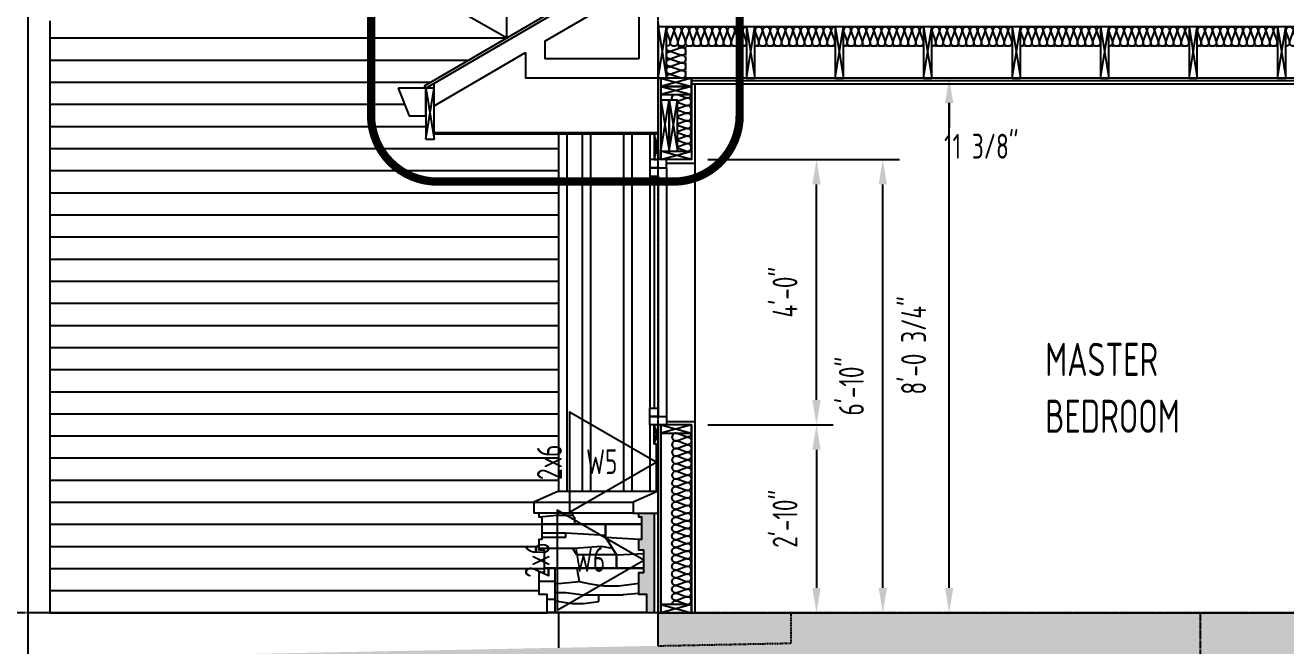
# Model space of a CAD drawing. Extents: x -2060 to 2145, y -590 to 992.
# Drawn here: x 1007.6 to 1235.5, y -93.8 to 18.5 of the extents above; entities that cross this region are included whole.
import ezdxf
from ezdxf.enums import TextEntityAlignment as Align

# ---------------------------------------------------------------- set-up
doc = ezdxf.new("R2010")
doc.units = 0
doc.header["$MEASUREMENT"] = 0
doc.linetypes.add('GRIDLINE', pattern=[1.53125, 1.375, -0.0625, 0.03125, -0.0625])
doc.linetypes.add('HIDDEN2', pattern=[0.1875, 0.125, -0.0625])
doc.layers.get('0').update_dxf_attribs({"linetype": 'CONTINUOUS'})
doc.layers.get('DEFPOINTS').update_dxf_attribs({"linetype": 'CONTINUOUS'})
for name, color, linetype in [('3', 85, 'CONTINUOUS'), ('DETAIL', 171, 'CONTINUOUS'), ('DIMENSIONS', 20, 'CONTINUOUS'), ('FURNITURE', 51, 'CONTINUOUS'), ('GRIDLINES', 65, 'GRIDLINE'), ('HATCH', 92, 'CONTINUOUS'), ('HIDDEN', 64, 'HIDDEN2'), ('STAIRS', 101, 'CONTINUOUS'), ('TEXT', 82, 'CONTINUOUS'), ('WALL', 215, 'CONTINUOUS')]:
    doc.layers.add(name, color=color, linetype=linetype)
doc.styles.add('48-AT', font='architxt.shx', dxfattribs={"width": 0.8, "height": 4.5})
doc.styles.add('AT', font='architxt.shx', dxfattribs={"width": 0.8})
doc.dimstyles.new('DIM48', dxfattribs={"dimscale": 48, "dimtxt": 0.09375, "dimasz": 0.09375, "dimexe": 0.0625, "dimexo": 0.0625, "dimgap": 0.0625, "dimtad": 1, "dimtoh": 1, "dimdec": 3, "dimzin": 3, "dimdsep": 46, "dimlunit": 4, "dimtxsty": 'AT', "dimcen": 0.09375, "dimdle": 0.0625, "dimclrd": 256, "dimclre": 256, "dimclrt": 82, "dimadec": 0, "dimazin": 0, "dimtfac": 1, "dimtdec": 3, "dimtofl": 0, "dimtmove": 2, "dimatfit": 3, "dimfxl": 1, "dimfrac": 2, "dimtolj": 1, "dimtzin": 0, "dimlwd": -1, "dimlwe": -1, "dimarcsym": 0})

# ---------------------------------------------------------------- blocks, each defined once
blk = doc.blocks.new('BATT')
blk.add_lwpolyline([(1, 0, 0.492581), (0.753, 0.19), (0.247, 0.007, -0.492581), (0, 0.197, -0.492581), (0.247, 0.387), (0.753, 0.203, 0.492581), (1, 0.394, 0.492581), (0.753, 0.584), (0.247, 0.4, -0.492581), (0, 0.59, -0.492581), (0.247, 0.781), (0.753, 0.597, 0.492581), (1, 0.787, 0.492581), (0.753, 0.978), (0.247, 0.794, -0.492581), (0, 0.984, -0.492581), (0.247, 1.174), (0.753, 0.991, 0.492581), (1, 1.181, 0.492581), (0.753, 1.371), (0.247, 1.188, -0.492581), (0, 1.378, -0.492581), (0.247, 1.568), (0.753, 1.384, 0.492581), (1, 1.575, 0.492581), (0.753, 1.765), (0.247, 1.581, -0.492581), (0, 1.771, -0.492581), (0.247, 1.962), (0.753, 1.778, 0.492581), (1, 1.968, 0.492581), (0.753, 2.158), (0.247, 1.975, -0.492581), (0, 2.165, -0.492581), (0.247, 2.355), (0.753, 2.172, 0.492581), (1, 2.362, 0.492581), (0.753, 2.552), (0.247, 2.369, -0.492581), (0, 2.559, -0.492581), (0.247, 2.749), (0.753, 2.565, 0.492581), (1, 2.756, 0.492581), (0.753, 2.946), (0.247, 2.762, -0.492581), (0, 2.952, -0.492581), (0.247, 3.143), (0.753, 2.959, 0.492581), (1, 3.149)], format="xyb")
blk = doc.blocks.new('*D110')
at = {"layer": 'DEFPOINTS', "color": 0, "transparency": 16777216}
for p in [(1128.01, -53.84), (1150.64, -87.84), (1150.64, -87.84)]:
    blk.add_point(p, dxfattribs=at)
at = {"layer": 'DIMENSIONS', "transparency": 16777216}
for p, q in [((1131.01, -53.84), (1153.64, -53.84)), ((1150.64, -58.34), (1150.64, -83.34))]:
    blk.add_line(p, q, dxfattribs=at)
for points in [[(1149.89, -58.34), (1151.39, -58.34), (1150.64, -53.84)], [(1149.89, -83.34), (1151.39, -83.34), (1150.64, -87.84)]]:
    blk.add_solid(points, dxfattribs=at)
at = {"layer": 'DIMENSIONS', "color": 82, "transparency": 16777216, "insert": (1144.96, -70.84), "char_height": 4.5, "attachment_point": 5, "rotation": 90, "style": 'AT'}
blk.add_mtext('\\A1;2\'-10"', dxfattribs=at)
blk = doc.blocks.new('*D111')
at = {"layer": 'DEFPOINTS', "color": 0, "transparency": 16777216}
for p in [(1128.01, -5.84), (1150.64, -5.84), (1128.01, -53.84)]:
    blk.add_point(p, dxfattribs=at)
at = {"layer": 'DIMENSIONS', "transparency": 16777216}
for p, q in [((1131.01, -5.84), (1153.64, -5.84)), ((1150.64, -49.34), (1150.64, -10.34)), ((1131.01, -53.84), (1153.64, -53.84))]:
    blk.add_line(p, q, dxfattribs=at)
for points in [[(1149.89, -10.34), (1151.39, -10.34), (1150.64, -5.84)], [(1149.89, -49.34), (1151.39, -49.34), (1150.64, -53.84)]]:
    blk.add_solid(points, dxfattribs=at)
at = {"layer": 'DIMENSIONS', "color": 82, "transparency": 16777216, "insert": (1144.96, -29.84), "char_height": 4.5, "attachment_point": 5, "rotation": 90, "style": 'AT'}
blk.add_mtext('\\A1;4\'-0"', dxfattribs=at)
blk = doc.blocks.new('*D77')
at = {"layer": 'DEFPOINTS', "color": 0, "transparency": 16777216}
for p in [(1128.01, -5.84), (1162.64, -5.84), (1162.64, -87.84)]:
    blk.add_point(p, dxfattribs=at)
at = {"layer": 'DIMENSIONS', "transparency": 16777216}
for p, q in [((1131.01, -5.84), (1165.64, -5.84)), ((1162.64, -83.34), (1162.64, -10.34))]:
    blk.add_line(p, q, dxfattribs=at)
for points in [[(1161.89, -10.34), (1163.39, -10.34), (1162.64, -5.84)], [(1161.89, -83.34), (1163.39, -83.34), (1162.64, -87.84)]]:
    blk.add_solid(points, dxfattribs=at)
at = {"layer": 'DIMENSIONS', "color": 82, "transparency": 16777216, "insert": (1156.96, -46.84), "char_height": 4.5, "attachment_point": 5, "rotation": 90, "style": 'AT'}
blk.add_mtext('\\A1;6\'-10"', dxfattribs=at)
blk = doc.blocks.new('*D78')
at = {"layer": 'DEFPOINTS', "color": 0, "transparency": 16777216}
for p in [(1174.64, 8.91), (1174.64, 8.91), (1174.64, -87.84)]:
    blk.add_point(p, dxfattribs=at)
at = {"layer": 'DIMENSIONS', "transparency": 16777216}
blk.add_line((1174.64, -83.34), (1174.64, 4.41), dxfattribs=at)
for points in [[(1173.89, 4.41), (1175.39, 4.41), (1174.64, 8.91)], [(1173.89, -83.34), (1175.39, -83.34), (1174.64, -87.84)]]:
    blk.add_solid(points, dxfattribs=at)
at = {"layer": 'DIMENSIONS', "color": 82, "transparency": 16777216, "insert": (1168.21, -39.47), "char_height": 4.5, "attachment_point": 5, "rotation": 90, "style": 'AT'}
blk.add_mtext('\\A1;8\'-0 3/4"', dxfattribs=at)
blk = doc.blocks.new('*D79')
at = {"layer": 'DEFPOINTS', "color": 0, "transparency": 16777216}
for p in [(1174.64, 20.28), (1174.64, 20.28), (1174.64, 8.91)]:
    blk.add_point(p, dxfattribs=at)
at = {"layer": 'DIMENSIONS', "transparency": 16777216}
for p, q in [((1174.64, 24.78), (1174.64, 29.28)), ((1174.64, 4.41), (1174.64, -0.09))]:
    blk.add_line(p, q, dxfattribs=at)
for points in [[(1173.89, 24.78), (1175.39, 24.78), (1174.64, 20.28)], [(1173.89, 4.41), (1175.39, 4.41), (1174.64, 8.91)]]:
    blk.add_solid(points, dxfattribs=at)
at = {"layer": 'DIMENSIONS', "color": 82, "transparency": 16777216, "insert": (1180.45, -3.43), "char_height": 4.5, "attachment_point": 5, "style": 'AT'}
blk.add_mtext('\\A1;11 3/8"', dxfattribs=at)
blk = doc.blocks.new('W2')
blk.add_lwpolyline([(0, 0), (0.3267, 0.1886), (0.3267, -0.1886)], close=True)
at = {"style": 'AT', "width": 0.8}
blk.add_attdef('XX', text='', height=0.0938, dxfattribs=at).set_placement((0.2046, -0.0447), align=Align.CENTER)
blk = doc.blocks.new('W1')
blk.add_lwpolyline([(0, 0), (0.1886, 0.3267), (-0.1886, 0.3267)], close=True)
at = {"style": 'AT', "width": 0.8}
blk.add_attdef('XX', text='', height=0.0938, dxfattribs=at).set_placement((0.0003, 0.2088), align=Align.CENTER)

msp = doc.modelspace()

# ---------------------------------------------------------------- hatches: boundary and pattern name
at = {"layer": 'HATCH'}
h = msp.add_hatch(dxfattribs=at)
h.set_pattern_fill('4"-VINYL', color=11, style=0)
h.set_pattern_definition([(0, (2086.0216, -87.8426), (0, 4), [])])
h.paths.add_polyline_path([(1012.0134, 19.2824), (1099.9419, 19.2824), (1079.7614, 7.5105), (1080.0134, 7.0786), (1075.0134, 7.0786), (1077.0134, 2.0786), (1080.0134, 2.0786), (1080.0134, -2.1714), (1081.5134, -2.1714), (1081.5134, -1.1714), (1104.0134, -1.1714), (1104.0134, -65.8426), (1099.5134, -67.8426), (1099.5134, -69.8354), (1100.5134, -69.8358), (1100.5134, -70.5241), (1101.0517, -70.5241), (1101.0517, -74.5241), (1100.5134, -74.5241), (1100.5134, -76.5241), (1101.4304, -76.5241), (1101.4304, -80.5241), (1100.5134, -80.5241), (1100.5134, -84.5241), (1101.9353, -84.5241), (1101.9353, -87.8426), (1012.0134, -87.8426)])
h = msp.add_hatch(dxfattribs=at)
h.set_pattern_fill('CAROLINA-LEDGESTONE', color=11, scale=24, style=0)
h.set_pattern_definition([(270, (1284.775, -55.855), (39.984, -7e-15), [7.997, -31.987]), (270, (1324.76, -55.855), (39.984, -7e-15), [7.997, -31.987]), (180, (1303.967, -85.843), (-5e-15, -39.984), [0.8, -39.184]), (270, (1303.167, -79.846), (39.984, -7e-15), [7.997, -31.987]), (296.565, (1322.76, -73.848), (39.984, -39.984), [0.894, -88.513]), (270, (1322.76, -73.05), (39.984, -7e-15), [0.7997, -39.1843]), (288.435, (1322.36, -71.849), (39.984, -79.968), [1.2644, -125.176]), (315, (1306.366, -70.25), (39.984, -1e-14), [0.5655, -55.9805]), (63.435, (1306.366, -70.25), (-3e-07, 39.984), [1.788, -87.619]), (270, (1306.766, -70.65), (39.984, -7e-15), [1.1995, -38.7845]), (270, (1307.166, -67.45), (39.984, -7e-15), [1.1995, -38.7845]), (270, (1308.365, -63.852), (39.984, -7e-15), [1.999, -37.985]), (296.565, (1305.966, -65.052), (39.984, -39.984), [0.894, -88.513]), (270, (1306.366, -65.85), (39.984, -7e-15), [1.5994, -38.3846]), (225, (1305.566, -53.856), (-5e-15, -39.984), [2.827, -53.7186]), (0, (1306.766, -53.856), (0, 39.984), [5.198, -34.786]), (0, (1301.57, -53.856), (0, 39.984), [5.198, -34.786]), (355.9144, (1295.9702, -53.4563), (39.984, -2e-06), [5.612, -555.5902]), (0, (1298.77, -61.453), (0, 39.984), [2.799, -37.185]), (5.1944, (1294.371, -61.853), (399.83999, 39.984), [4.4164, -437.2213]), (0, (1291.97, -61.853), (0, 39.984), [2.399, -37.585]), (281.31, (1291.972, -61.853), (39.984, -159.936), [2.0388, -201.8404]), (0, (1288.373, -61.853), (0, 39.984), [3.5986, -36.3854]), (353.6598, (1284.7747, -61.453), (39.984, 1e-06), [3.6207, -358.4498]), (14.036, (1298.769, -59.854), (119.952, 39.984), [1.6486, -163.2097]), (0, (1295.17, -59.854), (0, 39.984), [3.5986, -36.3854]), (0, (1291.172, -59.854), (0, 39.984), [3.9984, -35.9856]), (0, (1287.174, -59.854), (0, 39.984), [3.9984, -35.9856]), (350.5377, (1284.775, -59.454), (39.984, 2e-06), [2.432, -240.781]), (180, (1287.973, -58.254), (-5e-15, -39.984), [3.199, -36.785]), (180, (1289.573, -58.254), (-5e-15, -39.984), [1.5994, -38.3846]), (186.3402, (1293.1714, -57.8546), (-319.87199, -39.98399), [3.6207, -358.4498]), (185.7106, (1297.1698, -57.4547), (-359.85601, -39.98398), [4.0183, -397.816]), (180, (1299.57, -57.455), (-5e-15, -39.984), [2.399, -37.585]), (351.87, (1307.166, -49.058), (39.984, 2e-06), [2.8273, -279.9023]), (0, (1300.37, -49.06), (0, 39.984), [6.797, -33.187]), (36.87, (1300.3685, -49.058), (39.984, 39.984), [1.9992, -197.9208]), (0, (1297.97, -49.06), (0, 39.984), [2.399, -37.585]), (0, (1293.97, -49.06), (0, 39.984), [3.9984, -35.9856]), (180, (1297.17, -51.457), (-5e-15, -39.984), [2.399, -37.585]), (180, (1298.37, -51.457), (-5e-15, -39.984), [1.1995, -38.7845]), (177.1376, (1306.366, -51.857), (-39.984, 3e-06), [8.0068, -792.6722]), (180, (1307.965, -51.857), (-5e-15, -39.984), [1.5994, -38.3846]), (188.13, (1310.7643, -51.457), (-239.904, -39.98399), [2.8273, -279.9023]), (18.435, (1332.756, -50.657), (79.968, 39.984), [1.2644, -125.176]), (0, (1326.758, -50.657), (0, 39.984), [5.9976, -33.9864]), (0, (1323.96, -50.657), (0, 39.984), [2.799, -37.185]), (6.3402, (1320.3605, -51.0573), (319.87199, 39.984), [3.6207, -358.4498]), (0, (1316.76, -51.057), (0, 39.984), [3.5986, -36.3854]), (354.8056, (1312.3637, -50.6575), (39.984, -6e-07), [4.4164, -437.2213]), (350.5377, (1309.9646, -50.2576), (39.984, 2e-06), [2.432, -240.781]), (182.8624, (1319.9606, -53.0565), (-759.696006, -39.984064), [8.0068, -792.6722]), (176.6335, (1326.758, -53.4563), (-39.984, -4e-07), [6.809, -674.094]), (180, (1335.954, -53.456), (-5e-15, -39.984), [9.1963, -30.7877]), (0, (1331.956, -54.656), (0, 39.984), [3.9984, -35.9856]), (0, (1327.158, -54.656), (0, 39.984), [4.798, -35.186]), (6.3402, (1323.559, -55.0557), (319.87199, 39.984), [3.6207, -358.4498]), (0, (1319.16, -55.056), (0, 39.984), [4.398, -35.586]), (315, (1319.16, -55.056), (39.984, -1e-14), [1.131, -55.415]), (0, (1311.964, -55.056), (0, 39.984), [7.197, -32.787]), (172.875, (1302.7675, -58.6543), (-39.984, 3e-06), [3.2236, -319.1377]), (186.3402, (1306.366, -58.2544), (-319.87199, -39.98399), [3.6207, -358.4498]), (180, (1310.764, -58.254), (-5e-15, -39.984), [4.398, -35.586]), (173.6598, (1314.363, -58.6543), (-39.984, -1e-06), [3.6207, -358.4498]), (180, (1319.56, -58.654), (-5e-15, -39.984), [5.198, -34.786]), (184.3987, (1324.7587, -58.2544), (-479.808005, -39.98404), [5.2133, -516.1143]), (183.3665, (1308.3653, -61.0533), (-639.74401, -39.983993), [6.809, -674.094]), (186.3402, (1311.964, -60.6535), (-319.87199, -39.98399), [3.6207, -358.4498]), (180, (1318.36, -60.653), (-5e-15, -39.984), [6.3974, -33.5866]), (236.31, (1318.361, -60.653), (-39.984, -79.968), [1.4416, -142.7227]), (188.13, (1321.16, -60.2536), (-239.904, -39.98399), [2.8273, -279.9023]), (180, (1324.76, -60.254), (-5e-15, -39.984), [3.5986, -36.3854]), (0, (1315.163, -61.853), (0, 39.984), [9.596, -30.388]), (5.7106, (1311.164, -62.253), (359.856004, 39.984), [4.0183, -397.816]), (0, (1301.57, -62.253), (0, 39.984), [9.596, -30.388]), (0, (1326.758, -69.45), (0, 39.984), [6.3974, -33.5866]), (353.6598, (1323.1594, -69.05), (39.984, 1e-06), [3.6207, -358.4498]), (355.2364, (1318.3613, -68.6503), (39.984, 1e-06), [4.8147, -476.6564]), (0, (1313.563, -68.65), (0, 39.984), [4.798, -35.186]), (36.87, (1313.563, -68.65), (39.984, 39.984), [1.9992, -197.9208]), (0, (1307.166, -68.65), (0, 39.984), [6.3974, -33.5866]), (180, (1315.163, -67.45), (-5e-15, -39.984), [8.7965, -31.1875]), (174.8056, (1319.5608, -67.8506), (-39.984, 6e-07), [4.4164, -437.2213]), (180, (1323.96, -67.85), (-5e-15, -39.984), [4.398, -35.586]), (90, (1323.96, -67.85), (-39.984, 2e-15), [1.5994, -38.3846]), (175.2364, (1328.757, -68.2504), (-39.984, -1e-06), [4.8147, -476.6564]), (180, (1332.356, -68.25), (-5e-15, -39.984), [3.5986, -36.3854]), (0, (1323.56, -66.25), (0, 39.984), [7.597, -32.387]), (355.9144, (1317.9614, -65.8514), (39.984, -2e-06), [5.612, -555.5902]), (0, (1306.366, -65.85), (0, 39.984), [11.5954, -28.3886]), (180, (1327.957, -87.843), (-5e-15, -39.984), [23.9904, -15.9936]), (270, (1327.957, -85.444), (39.984, -7e-15), [2.399, -37.585]), (302.0054, (1325.9582, -82.245), (79.96799, -119.952005), [3.772, -373.4362]), (270, (1325.96, -79.846), (39.984, -7e-15), [2.399, -37.585]), (0, (1301.968, -79.846), (0, 39.984), [23.9904, -15.9936]), (0, (1285.974, -79.846), (0, 39.984), [15.9936, -23.9904]), (90, (1285.974, -82.245), (-39.984, 2e-15), [2.399, -37.585]), (122.0054, (1287.9734, -85.4435), (-79.96799, 119.952), [3.772, -373.4362]), (90, (1287.973, -87.843), (-39.984, 2e-15), [2.399, -37.585]), (180, (1303.967, -87.843), (-5e-15, -39.984), [15.9936, -23.9904]), (302.0054, (1312.3637, -74.248), (79.96799, -119.952005), [3.772, -373.4362]), (270, (1312.364, -71.85), (39.984, -7e-15), [2.399, -37.585]), (0, (1296.37, -71.85), (0, 39.984), [15.9936, -23.9904]), (90, (1296.37, -74.25), (-39.984, 2e-15), [2.399, -37.585]), (122.0054, (1298.3693, -77.4467), (-79.96799, 119.952005), [3.772, -373.4362]), (90, (1298.37, -79.846), (-39.984, 2e-15), [2.399, -37.585]), (180, (1314.363, -79.846), (-5e-15, -39.984), [15.9936, -23.9904]), (270, (1314.363, -77.447), (39.984, -7e-15), [2.399, -37.585]), (90, (1314.363, -79.846), (-39.984, 2e-15), [2.399, -37.585]), (180, (1338.353, -79.846), (-5e-15, -39.984), [23.9904, -15.9936]), (270, (1338.353, -77.447), (39.984, -7e-15), [2.399, -37.585]), (302.0054, (1336.354, -74.248), (79.96799, -119.952005), [3.772, -373.4362]), (270, (1336.354, -71.85), (39.984, -7e-15), [2.399, -37.585]), (0, (1312.364, -71.85), (0, 39.984), [23.9904, -15.9936]), (90, (1312.364, -74.25), (-39.984, 2e-15), [2.399, -37.585]), (122.0054, (1314.363, -77.4467), (-79.96799, 119.952005), [3.772, -373.4362]), (302.0054, (1299.569, -58.2544), (79.96799, -119.952005), [3.772, -373.4362]), (270, (1299.57, -55.855), (39.984, -7e-15), [2.399, -37.585]), (0, (1284.775, -55.855), (0, 39.984), [14.794, -25.19]), (180, (1301.57, -63.852), (-5e-15, -39.984), [16.793, -23.191]), (270, (1301.57, -61.453), (39.984, -7e-15), [2.399, -37.585]), (90, (1301.57, -63.852), (-39.984, 2e-15), [2.399, -37.585]), (180, (1325.56, -63.852), (-5e-15, -39.984), [23.9904, -15.9936]), (0, (1299.57, -55.855), (0, 39.984), [23.9904, -15.9936]), (90, (1299.57, -58.254), (-39.984, 2e-15), [2.399, -37.585]), (122.0054, (1301.568, -61.453), (-79.96799, 119.952005), [3.772, -373.4362]), (90, (1311.964, -55.855), (-39.984, 2e-15), [2.399, -37.585]), (180, (1335.954, -55.855), (-5e-15, -39.984), [23.9904, -15.9936]), (270, (1335.954, -53.456), (39.984, -7e-15), [2.399, -37.585]), (302.0054, (1333.955, -50.2576), (79.96799, -119.952005), [3.772, -373.4362]), (270, (1333.955, -47.86), (39.984, -7e-15), [2.399, -37.585]), (0, (1309.965, -47.86), (0, 39.984), [23.9904, -15.9936]), (90, (1309.965, -50.258), (-39.984, 2e-15), [2.399, -37.585]), (122.0054, (1311.964, -53.4563), (-79.96799, 119.952005), [3.772, -373.4362]), (302.0054, (1309.9646, -50.2576), (79.96799, -119.952005), [3.772, -373.4362]), (270, (1309.965, -47.86), (39.984, -7e-15), [2.399, -37.585]), (0, (1293.97, -47.86), (0, 39.984), [15.9936, -23.9904]), (90, (1293.97, -50.258), (-39.984, 2e-15), [2.399, -37.585]), (122.0054, (1295.9702, -53.4563), (-79.96799, 119.952005), [3.772, -373.4362]), (90, (1295.97, -55.855), (-39.984, 2e-15), [2.399, -37.585]), (180, (1311.964, -55.855), (-5e-15, -39.984), [15.9936, -23.9904]), (270, (1311.964, -53.456), (39.984, -7e-15), [2.399, -37.585]), (0, (1291.172, -63.852), (0, 39.984), [15.9936, -23.9904]), (90, (1291.172, -66.25), (-39.984, 2e-15), [2.399, -37.585]), (122.0054, (1293.1714, -69.45), (-79.96799, 119.952), [3.772, -373.4362]), (90, (1293.17, -71.85), (-39.984, 2e-15), [2.399, -37.585]), (180, (1307.166, -71.85), (-5e-15, -39.984), [13.9944, -25.9896]), (180, (1309.165, -71.85), (-5e-15, -39.984), [1.999, -37.985]), (180, (1333.155, -71.85), (-5e-15, -39.984), [23.9904, -15.9936]), (270, (1333.155, -69.45), (39.984, -7e-15), [2.399, -37.585]), (302.0054, (1331.156, -66.2512), (79.96799, -119.952005), [3.772, -373.4362]), (270, (1331.156, -63.852), (39.984, -7e-15), [2.399, -37.585]), (0, (1307.166, -63.852), (0, 39.984), [23.9904, -15.9936]), (0, (1303.567, -70.25), (0, 39.984), [2.799, -37.185]), (5.7106, (1299.5688, -70.6495), (359.856004, 39.984), [4.0183, -397.816]), (0, (1293.17, -70.65), (0, 39.984), [6.3974, -33.5866]), (0, (1302.368, -67.05), (0, 39.984), [3.9984, -35.9856]), (78.69, (1302.368, -67.051), (-6e-07, 39.984), [2.0388, -201.8404]), (0, (1299.97, -67.05), (0, 39.984), [2.399, -37.585]), (4.0856, (1294.371, -67.4507), (519.791997, 39.984), [5.612, -555.5902]), (0, (1291.97, -67.45), (0, 39.984), [2.399, -37.585]), (198.435, (1293.571, -65.452), (-79.968, -39.984), [2.529, -123.9117]), (185.7106, (1297.5696, -65.0517), (-359.85601, -39.98398), [4.0183, -397.816]), (180, (1299.57, -65.05), (-5e-15, -39.984), [1.999, -37.985]), (108.435, (1299.569, -65.052), (-39.984, 79.968), [1.2644, -125.176]), (180, (1305.966, -65.05), (-5e-15, -39.984), [6.3974, -33.5866]), (0, (1333.155, -77.447), (0, 39.984), [5.198, -34.786]), (0, (1327.957, -77.447), (0, 39.984), [5.198, -34.786]), (355.9144, (1322.3597, -77.047), (39.984, -2e-06), [5.612, -555.5902]), (2.8624, (1314.3629, -77.4467), (759.69601, 39.984), [8.0068, -792.6722]), (0, (1328.757, -74.25), (0, 39.984), [7.597, -32.387]), (4.7636, (1323.959, -74.648), (439.82399, 39.984), [4.8147, -476.6564]), (0, (1319.16, -74.648), (0, 39.984), [4.798, -35.186]), (356.6335, (1312.3637, -74.248), (39.984, 4e-07), [6.809, -674.094]), (123.69, (1307.166, -77.447), (-39.984, 39.984), [1.4416, -142.7227]), (180, (1314.363, -77.447), (-5e-15, -39.984), [7.197, -32.787]), (348.69, (1311.564, -75.847), (39.984, 2e-06), [2.0388, -201.8404]), (4.7636, (1306.766, -76.2472), (439.82399, 39.984), [4.8147, -476.6564]), (0, (1297.57, -76.247), (0, 39.984), [9.196, -30.788]), (90, (1305.167, -74.25), (-39.984, 2e-15), [0.8, -39.184]), (0, (1296.37, -74.25), (0, 39.984), [8.7965, -31.1875]), (356.8202, (1305.1666, -73.4483), (39.984, 2e-07), [7.2082, -713.6136]), (0, (1296.37, -73.45), (0, 39.984), [8.7965, -31.1875]), (0, (1298.77, -85.444), (0, 39.984), [4.398, -35.586]), (0, (1293.97, -85.444), (0, 39.984), [4.798, -35.186]), (3.814, (1287.9734, -85.8434), (559.776007, 39.984), [6.011, -595.0804]), (180, (1303.167, -82.245), (-5e-15, -39.984), [17.193, -22.791]), (184.0856, (1321.1602, -84.244), (-519.791995, -39.98403), [5.612, -555.5902]), (180, (1321.56, -84.244), (-5e-15, -39.984), [0.4, -39.584]), (174.8056, (1325.9582, -84.644), (-39.984, 6e-07), [4.4164, -437.2213]), (198.435, (1327.158, -84.244), (-79.968, -39.984), [1.2644, -125.176]), (90, (1311.164, -85.843), (-39.984, 2e-15), [1.1995, -38.7845]), (8.13, (1308.365, -86.243), (239.904, 39.984), [2.8273, -279.9023]), (0, (1306.366, -86.243), (0, 39.984), [1.999, -37.985]), (350.5377, (1303.967, -85.8434), (39.984, 2e-06), [2.432, -240.781]), (279.4623, (1321.16, -79.846), (39.984, -199.92), [2.432, -240.781]), (279.4623, (1307.166, -79.846), (39.984, -199.92), [2.432, -240.781]), (0, (1311.564, -84.644), (0, 39.984), [3.9984, -35.9856]), (0, (1308.365, -84.644), (0, 39.984), [3.199, -36.785]), (352.875, (1305.1666, -84.244), (39.984, -3e-06), [3.2236, -319.1377]), (0, (1303.167, -84.244), (0, 39.984), [1.999, -37.985]), (0, (1321.56, -82.245), (0, 39.984), [4.398, -35.586]), (5.7106, (1317.5616, -82.6447), (359.856004, 39.984), [4.0183, -397.816]), (8.13, (1314.763, -83.0445), (239.904, 39.984), [2.8273, -279.9023]), (0, (1311.964, -83.045), (0, 39.984), [2.799, -37.185]), (350.5377, (1309.565, -82.6447), (39.984, 2e-06), [2.432, -240.781]), (348.69, (1307.5656, -82.245), (39.984, 2e-06), [2.0388, -201.8404]), (5.1944, (1303.1674, -82.6447), (399.83999, 39.984), [4.4164, -437.2213])])
h.paths.add_polyline_path([(1100.5134, -74.5241), (1101.0517, -74.5241), (1101.0517, -70.5241), (1100.5134, -70.5241), (1100.5134, -69.8358), (1117.5134, -69.8426), (1118.5134, -69.8426), (1118.5134, -70.5313), (1119.0517, -70.5313), (1119.0517, -74.5313), (1118.5134, -74.5313), (1118.5134, -76.5313), (1119.4304, -76.5313), (1119.4304, -80.5313), (1118.5134, -80.5313), (1118.5134, -84.5313), (1119.9353, -84.5313), (1119.9353, -87.8426), (1104.0134, -87.8426), (1101.9353, -87.8426), (1101.9353, -84.5241), (1100.5134, -84.5241), (1100.5134, -80.5241), (1101.4304, -80.5241), (1101.4304, -76.5241), (1100.5134, -76.5241)])
msp.add_hatch(color=11, dxfattribs=at).paths.add_polyline_path([(1121.2634, -69.8426), (1118.5134, -69.8426), (1118.5134, -70.5313), (1119.0517, -70.5313), (1119.0517, -74.5313), (1118.5134, -74.5313), (1118.5134, -76.5313), (1119.4304, -76.5313), (1119.4304, -80.5313), (1118.5134, -80.5313), (1118.5134, -84.5313), (1119.9353, -84.5313), (1119.9353, -87.8426), (1121.2634, -87.8426)])
h = msp.add_hatch(dxfattribs=at)
h.set_pattern_fill('AR-CONC', color=256, scale=2, style=0)
h.set_pattern_definition([(51.1935, (-1201.539, 1962.286), (14.368233, -0.955977), [1.5, -16.5]), (356.1935, (-1201.539, 1962.286), (-3.08777, 14.98278), [1.2, -13.2]), (101.6449, (-1200.342, 1962.206), (11.280473, 14.026793), [1.274804, -14.02284]), (47.3777, (-1201.622, 1966.285), (21.40914, -2.865075), [2.25, -24.75]), (97.8291, (-1199.838, 1966.046), (18.2834, 19.86749), [1.9122, -21.03426]), (352.3777, (-1201.622, 1966.285), (18.28339, 19.8675), [1.8, -19.8]), (22.1935, (-1199.602, 1965.327), (12.103273, -7.801974), [1.5, -16.5]), (327.1935, (-1199.602, 1965.327), (4.56317, 14.601214), [1.2, -13.2]), (72.6449, (-1198.593, 1964.677), (16.66645, 6.799227), [1.274804, -14.02284]), (38.69349, (-1201.539, 1962.2857), (0.104469, 6.661498), [0, -13.04, 0, -13.4, 0, -13.25]), (8.6935, (-1201.539, 1962.286), (5.095947, 7.996111), [0, -7.64, 0, -12.74, 0, -5.05]), (328.69349, (-1205.998, 1962.193), (10.683528, -0.228622), [0, -5, 0, -15.6, 0, -20.7]), (318.6935, (-1207.9975, 1962.151), (11.619492, 2.244607), [0, -6.5, 0, -10.36, 0, -14.7])])
h.paths.add_polyline_path([(1492.0133, -95.8426), (1268.0134, -95.8426), (1268.0134, -105.8426), (1172.0134, -105.8426), (1172.0134, -100.8242), (1008.0134, -104.1042), (1008.0134, -96.1026), (1122.0134, -93.8226), (1122.0134, -87.8426), (1830.0134, -87.8426), (1830.0134, -94.9051), (2021.1988, -98.8881), (2021.1988, -106.8899), (1996.0133, -106.3652), (1996.0133, -116.3673), (1900.0133, -114.3673), (1900.0133, -104.3652), (1792.0133, -102.1152), (1792.0133, -105.8426), (1696.0133, -105.8426), (1696.0133, -95.8426), (1588.0133, -95.8426), (1588.0133, -105.8426), (1492.0133, -105.8426)])

# ---------------------------------------------------------------- linework, layer by layer
at = {"layer": '3'}
for p, q in [((1079.7614, 7.5105), (1122.0134, 32.1574)), ((1122.0134, 18.7824), (1122.0134, -5.8426)), ((1080.0134, 7.0786), (1079.7614, 7.5105)), ((1276.2634, 7.7824), (1128.0134, 7.7824)), ((1128.6384, 7.7824), (1128.6384, -6.4676)), ((1081.5134, -1.1714), (1122.0134, -1.1714)), ((1123.5134, -6.4676), (1128.6384, -6.4676)), ((1122.0134, -53.8426), (1122.0134, -87.8426)), ((1123.5134, -53.2176), (1128.6384, -53.2176)), ((1128.6384, -53.2176), (1128.6384, -87.8426)), ((1122.0134, -65.8426), (1117.5134, -67.8426)), ((1117.5134, -67.8426), (1117.5134, -69.8426)), ((1117.5134, -69.8426), (1122.0134, -69.8426)), ((1121.2634, -69.8426), (1121.2634, -87.8426)), ((1122.0134, -87.8426), (1119.9353, -87.8426))]:
    msp.add_line(p, q, dxfattribs=at)
msp.add_lwpolyline([(1119.9353, -87.8426), (1119.9353, -84.5313), (1118.5134, -84.5313), (1118.5134, -80.5313), (1119.4304, -80.5313), (1119.4304, -76.5313), (1118.5134, -76.5313), (1118.5134, -74.5313), (1119.0517, -74.5313), (1119.0517, -70.5313), (1118.5134, -70.5313), (1118.5134, -69.8426)], dxfattribs=at)
at = {"layer": 'DETAIL'}
for p, q in [((1121.2634, -8.8426), (1121.2634, -50.8426)), ((1121.6384, -57.3426), (1121.6384, -65.8426)), ((1122.0134, -65.8426), (1121.6384, -65.8426))]:
    msp.add_line(p, q, dxfattribs=at)
for points in [[(1122.0134, 18.1574), (1122.0134, 8.9074), (1123.5134, 8.9074), (1123.5134, 18.1574)], [(1138.0134, 18.1574), (1138.0134, 8.9074), (1139.5134, 8.9074), (1139.5134, 18.1574)], [(1154.0134, 18.1574), (1154.0134, 8.9074), (1155.5134, 8.9074), (1155.5134, 18.1574)], [(1170.0134, 18.1574), (1170.0134, 8.9074), (1171.5134, 8.9074), (1171.5134, 18.1574)], [(1186.0134, 18.1574), (1186.0134, 8.9074), (1187.5134, 8.9074), (1187.5134, 18.1574)], [(1202.0134, 18.1574), (1202.0134, 8.9074), (1203.5134, 8.9074), (1203.5134, 18.1574)], [(1218.0134, 18.1574), (1218.0134, 8.9074), (1219.5134, 8.9074), (1219.5134, 18.1574)], [(1234.0134, 18.1574), (1234.0134, 8.9074), (1235.5134, 8.9074), (1235.5134, 18.1574)], [(1080.0134, -2.1714), (1081.5134, -2.1714), (1081.5134, 7.0786), (1080.0134, 7.0786)], [(1122.5134, 7.4074), (1128.0134, 7.4074), (1128.0134, 8.9074), (1122.5134, 8.9074)], [(1122.5134, 5.9074), (1128.0134, 5.9074), (1128.0134, 7.4074), (1122.5134, 7.4074)], [(1122.5134, 4.9074), (1122.5134, -4.3426), (1124.0134, -4.3426), (1124.0134, 4.9074)], [(1124.0134, 4.9074), (1124.0134, -4.3426), (1125.5134, -4.3426), (1125.5134, 4.9074)], [(1121.2634, -1.1714), (1121.2634, -5.8426), (1122.0134, -5.8426), (1122.0134, -1.1714)], [(1122.5134, -4.3426), (1128.0134, -4.3426), (1128.0134, -5.8426), (1122.5134, -5.8426)], [(1120.5134, -7.3426), (1123.5134, -7.3426), (1123.5134, -5.8426), (1120.5134, -5.8426)], [(1120.5134, -8.8426), (1122.0134, -8.8426), (1122.0134, -7.3426), (1120.5134, -7.3426)], [(1120.5134, -50.8426), (1122.0134, -50.8426), (1122.0134, -52.3426), (1120.5134, -52.3426)], [(1120.5134, -52.3426), (1123.5134, -52.3426), (1123.5134, -53.8426), (1120.5134, -53.8426)], [(1121.2634, -57.3426), (1121.2634, -53.8426), (1122.0134, -53.8426), (1122.0134, -57.3426)], [(1122.5134, -55.3426), (1128.0134, -55.3426), (1128.0134, -53.8426), (1122.5134, -53.8426)], [(1122.5134, -87.8426), (1128.0134, -87.8426), (1128.0134, -86.3426), (1122.5134, -86.3426)]]:
    msp.add_lwpolyline(points, close=True, dxfattribs=at)
at = {"layer": 'FURNITURE', "color": 11}
for p, q in [((1008.0134, 328.5324), (1008.0134, -96.1026)), ((1012.0134, 19.2824), (1012.0134, -87.8426)), ((1104.0134, -87.8426), (1008.0134, -87.8426))]:
    msp.add_line(p, q, dxfattribs=at)
at = {"layer": 'FURNITURE'}
for p, q in [((1122.0134, 18.1574), (1123.5134, 8.9074)), ((1122.0134, 8.9074), (1123.5134, 18.1574)), ((1138.0134, 18.1574), (1139.5134, 8.9074)), ((1138.0134, 8.9074), (1139.5134, 18.1574)), ((1154.0134, 8.9074), (1155.5134, 18.1574)), ((1154.0134, 18.1574), (1155.5134, 8.9074)), ((1170.0134, 18.1574), (1171.5134, 8.9074)), ((1170.0134, 8.9074), (1171.5134, 18.1574)), ((1186.0134, 8.9074), (1187.5134, 18.1574)), ((1186.0134, 18.1574), (1187.5134, 8.9074)), ((1202.0134, 8.9074), (1203.5134, 18.1574)), ((1202.0134, 18.1574), (1203.5134, 8.9074)), ((1218.0134, 8.9074), (1219.5134, 18.1574)), ((1218.0134, 18.1574), (1219.5134, 8.9074)), ((1234.0134, 8.9074), (1235.5134, 18.1574)), ((1234.0134, 18.1574), (1235.5134, 8.9074)), ((1080.0134, 7.0786), (1075.0134, 7.0786)), ((1080.0134, -2.1714), (1081.5134, 7.0786)), ((1080.0134, 7.0786), (1081.5134, -2.1714)), ((1122.5134, 8.9074), (1128.0134, 7.4074)), ((1128.0134, 8.9074), (1122.5134, 7.4074)), ((1128.0134, 7.4074), (1122.5134, 5.9074)), ((1122.5134, 7.4074), (1128.0134, 5.9074)), ((1122.5134, -4.3426), (1124.0134, 4.9074)), ((1122.5134, 4.9074), (1124.0134, -4.3426)), ((1124.0134, 4.9074), (1125.5134, -4.3426)), ((1124.0134, -4.3426), (1125.5134, 4.9074)), ((1104.0134, -1.1714), (1104.0134, -65.8426)), ((1122.0134, -1.1714), (1121.2634, -5.8426)), ((1121.2634, -1.1714), (1122.0134, -5.8426)), ((1128.0134, -5.8426), (1122.5134, -4.3426)), ((1122.5134, -5.8426), (1128.0134, -4.3426)), ((1128.6384, -6.4676), (1128.6384, -53.2176)), ((1123.5134, -7.3426), (1123.5134, -52.3426)), ((1122.0134, -53.8426), (1121.2634, -57.3426)), ((1121.2634, -53.8426), (1122.0134, -57.3426)), ((1122.5134, -53.8426), (1128.0134, -55.3426)), ((1128.0134, -53.8426), (1122.5134, -55.3426)), ((1104.0134, -65.8426), (1099.5134, -67.8426)), ((1104.0134, -65.8426), (1121.6384, -65.8426)), ((1099.5134, -67.8426), (1117.5134, -67.8426)), ((1099.5134, -67.8426), (1099.5134, -69.8354)), ((1117.5134, -69.8426), (1099.5134, -69.8354)), ((1128.0134, -86.3426), (1122.5134, -87.8426)), ((1122.5134, -86.3426), (1128.0134, -87.8426)), ((1104.0134, -87.8354), (1104.0134, -94.1826)), ((1122.0134, -87.8426), (1104.0134, -87.8426))]:
    msp.add_line(p, q, dxfattribs=at)
msp.add_lwpolyline([(1101.9353, -87.8354), (1101.9353, -84.5241), (1100.5134, -84.5241), (1100.5134, -80.5241), (1101.4304, -80.5241), (1101.4304, -76.5241), (1100.5134, -76.5241), (1100.5134, -74.5241), (1101.0517, -74.5241), (1101.0517, -70.5241), (1100.5134, -70.5241), (1100.5134, -69.8354)], dxfattribs=at)
at = {"layer": 'GRIDLINES'}
for p, q in [((1122.0134, -87.8426), (1122.0134, 559.0867)), ((2144.8737, -87.8426), (912.0134, -87.8426)), ((1008.0134, -87.8426), (1008.0134, -286.9852)), ((1220.0134, -87.8426), (1220.0134, -286.9852))]:
    msp.add_line(p, q, dxfattribs=at)
at = {"layer": 'HATCH', "color": 11}
for p, q in [((1105.5134, -1.1714), (1105.5134, -65.8426)), ((1108.3259, -65.8426), (1108.3259, -1.1714)), ((1109.8259, -65.8426), (1109.8259, -1.1714)), ((1115.8259, -65.8426), (1115.8259, -1.1714)), ((1117.3259, -65.8426), (1117.3259, -1.1714)), ((1120.5134, -1.1714), (1120.5134, -5.8426)), ((1120.5134, -53.8426), (1120.5134, -65.8426))]:
    msp.add_line(p, q, dxfattribs=at)
at = {"layer": 'HATCH'}
for points in [[(1138.0134, 18.1566, 0.01202375), (1137.9803, 18.1574, 0.4925808), (1137.3145, 17.2914), (1137.9571, 15.5234, -0.4925808), (1137.2914, 14.6574, -0.4925808), (1136.6256, 15.5234), (1137.2682, 17.2914, 0.4925808), (1136.6025, 18.1574, 0.4925808), (1135.9367, 17.2914), (1136.5793, 15.5234, -0.4925808), (1135.9136, 14.6574, -0.4925808), (1135.2478, 15.5234), (1135.8904, 17.2914, 0.4925808), (1135.2247, 18.1574, 0.4925808), (1134.5589, 17.2914), (1135.2015, 15.5234, -0.4925808), (1134.5358, 14.6574)], [(1154.0134, 18.1566, 0.01202375), (1153.9803, 18.1574, 0.4925808), (1153.3145, 17.2914), (1153.9571, 15.5234, -0.4925808), (1153.2914, 14.6574, -0.4925808), (1152.6256, 15.5234), (1153.2682, 17.2914, 0.4925808), (1152.6025, 18.1574, 0.4925808), (1151.9367, 17.2914), (1152.5793, 15.5234, -0.4925808), (1151.9136, 14.6574, -0.4925808), (1151.2478, 15.5234), (1151.8904, 17.2914, 0.4925808), (1151.2247, 18.1574, 0.4925808), (1150.5589, 17.2914), (1151.2015, 15.5234, -0.4925808), (1150.5358, 14.6574)], [(1170.0134, 18.1566, 0.01202375), (1169.9803, 18.1574, 0.4925808), (1169.3145, 17.2914), (1169.9571, 15.5234, -0.4925808), (1169.2914, 14.6574, -0.4925808), (1168.6256, 15.5234), (1169.2682, 17.2914, 0.4925808), (1168.6025, 18.1574, 0.4925808), (1167.9367, 17.2914), (1168.5793, 15.5234, -0.4925808), (1167.9136, 14.6574, -0.4925808), (1167.2478, 15.5234), (1167.8904, 17.2914, 0.4925808), (1167.2247, 18.1574, 0.4925808), (1166.5589, 17.2914), (1167.2015, 15.5234, -0.4925808), (1166.5358, 14.6574)], [(1186.0134, 18.1566, 0.01202375), (1185.9803, 18.1574, 0.4925808), (1185.3145, 17.2914), (1185.9571, 15.5234, -0.4925808), (1185.2914, 14.6574, -0.4925808), (1184.6256, 15.5234), (1185.2682, 17.2914, 0.4925808), (1184.6025, 18.1574, 0.4925808), (1183.9367, 17.2914), (1184.5793, 15.5234, -0.4925808), (1183.9136, 14.6574, -0.4925808), (1183.2478, 15.5234), (1183.8904, 17.2914, 0.4925808), (1183.2247, 18.1574, 0.4925808), (1182.5589, 17.2914), (1183.2015, 15.5234, -0.4925808), (1182.5358, 14.6574)], [(1202.0134, 18.1566, 0.01202375), (1201.9803, 18.1574, 0.4925808), (1201.3145, 17.2914), (1201.9571, 15.5234, -0.4925808), (1201.2914, 14.6574, -0.4925808), (1200.6256, 15.5234), (1201.2682, 17.2914, 0.4925808), (1200.6025, 18.1574, 0.4925808), (1199.9367, 17.2914), (1200.5793, 15.5234, -0.4925808), (1199.9136, 14.6574, -0.4925808), (1199.2478, 15.5234), (1199.8904, 17.2914, 0.4925808), (1199.2247, 18.1574, 0.4925808), (1198.5589, 17.2914), (1199.2015, 15.5234, -0.4925808), (1198.5358, 14.6574)], [(1218.0134, 18.1566, 0.01202375), (1217.9803, 18.1574, 0.4925808), (1217.3145, 17.2914), (1217.9571, 15.5234, -0.4925808), (1217.2914, 14.6574, -0.4925808), (1216.6256, 15.5234), (1217.2682, 17.2914, 0.4925808), (1216.6025, 18.1574, 0.4925808), (1215.9367, 17.2914), (1216.5793, 15.5234, -0.4925808), (1215.9136, 14.6574, -0.4925808), (1215.2478, 15.5234), (1215.8904, 17.2914, 0.4925808), (1215.2247, 18.1574, 0.4925808), (1214.5589, 17.2914), (1215.2015, 15.5234, -0.4925808), (1214.5358, 14.6574)], [(1234.0134, 18.1566, 0.01202375), (1233.9803, 18.1574, 0.4925808), (1233.3145, 17.2914), (1233.9571, 15.5234, -0.4925808), (1233.2914, 14.6574, -0.4925808), (1232.6256, 15.5234), (1233.2682, 17.2914, 0.4925808), (1232.6025, 18.1574, 0.4925808), (1231.9367, 17.2914), (1232.5793, 15.5234, -0.4925808), (1231.9136, 14.6574, -0.4925808), (1231.2478, 15.5234), (1231.8904, 17.2914, 0.4925808), (1231.2247, 18.1574, 0.4925808), (1230.5589, 17.2914), (1231.2015, 15.5234, -0.4925808), (1230.5358, 14.6574)], [(1123.5134, 8.9074, -0.4925808), (1124.3794, 9.5732), (1126.1474, 8.9306, 0.4925808), (1127.0134, 9.5963, 0.4925808), (1126.1474, 10.2621), (1124.3794, 9.6195, -0.4925808), (1123.5134, 10.2852, -0.4925808), (1124.3794, 10.951), (1126.1474, 10.3084, 0.4925808), (1127.0134, 10.9741, 0.4925808), (1126.1474, 11.6399), (1124.3794, 10.9973, -0.4925808), (1123.5134, 11.663, -0.4925808), (1124.3794, 12.3288), (1126.1474, 11.6862, 0.4925808), (1127.0134, 12.3519, 0.4925808), (1126.1474, 13.0177), (1124.3794, 12.3751, -0.4925808), (1123.5134, 13.0408, -0.4925808), (1124.3794, 13.7066), (1126.1474, 13.064, 0.4925808), (1127.0134, 13.7297, 0.4925808), (1126.1474, 14.3955), (1124.3794, 13.7529, -0.4925808), (1123.5134, 14.4186, -0.08873564), (1123.5561, 14.6574, -0.08873564)], [(1125.554, 14.6574), (1126.1474, 14.4418, 0.28722952), (1126.846, 14.6574)], [(1138.0134, 15.1353, -0.14380825), (1138.0034, 15.5234), (1138.0134, 15.5508)], [(1154.0134, 15.1353, -0.14380825), (1154.0034, 15.5234), (1154.0134, 15.5508)], [(1170.0134, 15.1353, -0.14380825), (1170.0034, 15.5234), (1170.0134, 15.5508)], [(1186.0134, 15.1353, -0.14380825), (1186.0034, 15.5234), (1186.0134, 15.5508)], [(1202.0134, 15.1353, -0.14380825), (1202.0034, 15.5234), (1202.0134, 15.5508)], [(1218.0134, 15.1353, -0.14380825), (1218.0034, 15.5234), (1218.0134, 15.5508)], [(1234.0134, 15.1353, -0.14380825), (1234.0034, 15.5234), (1234.0134, 15.5508)], [(1124.6376, 4.9074, -0.15366608), (1124.5134, 5.302, -0.27497309), (1124.8736, 5.9074, -0.27497309)], [(1125.5134, 4.5412), (1127.1474, 3.9474, 0.4925808), (1128.0134, 4.6131, 0.4925808), (1127.1474, 5.2789), (1125.5134, 4.685)], [(1125.5454, 5.9074), (1127.1474, 5.3252, 0.45538464), (1128.0083, 5.9074, 0.45538464)], [(1125.5134, 3.1634), (1127.1474, 2.5696, 0.4925808), (1128.0134, 3.2353, 0.4925808), (1127.1474, 3.9011), (1125.5134, 3.3072)], [(1125.5134, 1.7856), (1127.1474, 1.1918, 0.4925808), (1128.0134, 1.8575, 0.4925808), (1127.1474, 2.5233), (1125.5134, 1.9294)], [(1125.5134, 0.4079), (1127.1474, -0.186, 0.4925808), (1128.0134, 0.4797, 0.4925808), (1127.1474, 1.1455), (1125.5134, 0.5516)], [(1125.5134, -0.9699), (1127.1474, -1.5638, 0.4925808), (1128.0134, -0.8981, 0.4925808), (1127.1474, -0.2323), (1125.5134, -0.8262)], [(1125.5134, -2.3477), (1127.1474, -2.9416, 0.4925808), (1128.0134, -2.2759, 0.4925808), (1127.1474, -1.6101), (1125.5134, -2.204)], [(1125.5134, -3.7255), (1127.1474, -4.3194, 0.4925808), (1128.0134, -3.6537, 0.4925808), (1127.1474, -2.9879), (1125.5134, -3.5818)], [(1128.013, -55.3426, -0.00795812), (1128.0134, -55.3645, -0.4925808), (1127.1474, -56.0303), (1125.3794, -55.3877, 0.4925808), (1124.5134, -56.0534, 0.4925808), (1125.3794, -56.7192), (1127.1474, -56.0766, -0.4925808), (1128.0134, -56.7423, -0.4925808), (1127.1474, -57.4081), (1125.3794, -56.7655, 0.4925808), (1124.5134, -57.4312, 0.4925808), (1125.3794, -58.097), (1127.1474, -57.4544, -0.4925808), (1128.0134, -58.1201, -0.4925808), (1127.1474, -58.7859), (1125.3794, -58.1433, 0.4925808), (1124.5134, -58.809, 0.4925808), (1125.3794, -59.4748), (1127.1474, -58.8322, -0.4925808), (1128.0134, -59.4979, -0.4925808), (1127.1474, -60.1637), (1125.3794, -59.5211, 0.4925808), (1124.5134, -60.1868, 0.4925808), (1125.3794, -60.8526), (1127.1474, -60.21, -0.4925808), (1128.0134, -60.8757, -0.4925808), (1127.1474, -61.5415), (1125.3794, -60.8989, 0.4925808), (1124.5134, -61.5646, 0.4925808), (1125.3794, -62.2304), (1127.1474, -61.5878, -0.4925808), (1128.0134, -62.2535, -0.4925808), (1127.1474, -62.9193), (1125.3794, -62.2767, 0.4925808), (1124.5134, -62.9424, 0.4925808), (1125.3794, -63.6081), (1127.1474, -62.9656, -0.4925808), (1128.0134, -63.6313, -0.4925808), (1127.1474, -64.297), (1125.3794, -63.6545, 0.4925808), (1124.5134, -64.3202)], [(1125.0299, -55.3426, 0.12716342), (1125.3747, -55.3426)]]:
    msp.add_lwpolyline(points, format="xyb", dxfattribs=at)
at = {"layer": 'HIDDEN', "ltscale": 0.25}
for p, q in [((1127.0134, 8.9074), (1127.0134, 14.6574)), ((1138.0134, 14.6574), (1127.0134, 14.6574)), ((1154.0134, 14.6574), (1139.5134, 14.6574)), ((1170.0134, 14.6574), (1155.5134, 14.6574)), ((1186.0134, 14.6574), (1171.5134, 14.6574)), ((1202.0134, 14.6574), (1187.5134, 14.6574)), ((1218.0134, 14.6574), (1203.5134, 14.6574)), ((1234.0134, 14.6574), (1219.5134, 14.6574))]:
    msp.add_line(p, q, dxfattribs=at)
at = {"layer": 'HIDDEN'}
for p in [(1146.0134, -87.8426), (1122.0134, -93.8226)]:
    msp.add_line(p, (1146.0134, -93.3426), dxfattribs=at)
at = {"layer": 'STAIRS'}
for p, q in [((1080.0134, 7.0786), (1122.0134, 31.5786)), ((1101.5134, 15.5683), (1118.5134, 25.4849)), ((1118.5134, 25.4849), (1118.5134, 12.4074)), ((1828.5134, 18.1574), (1122.0134, 18.1574)), ((1101.5134, 15.5683), (1101.5134, 12.4074)), ((1081.5134, 3.9016), (1098.0134, 13.5266)), ((1098.0134, 13.5266), (1098.0134, 8.9074)), ((1118.5134, 12.4074), (1101.5134, 12.4074)), ((1081.5134, 3.9016), (1081.5134, 7.9536)), ((1122.0134, 8.9074), (1098.0134, 8.9074)), ((1451.5134, 8.9074), (1122.0134, 8.9074)), ((1122.5134, 8.9074), (1122.5134, -5.8426)), ((1128.0134, 8.9074), (1128.0134, -5.8426)), ((1276.2634, 8.4074), (1128.0134, 8.4074)), ((1081.5134, -0.9214), (1122.0134, -0.9214)), ((1120.5134, -8.8426), (1120.5134, -50.8426)), ((1122.0134, -8.8426), (1122.0134, -50.8426)), ((1122.5134, -53.8426), (1122.5134, -87.8426)), ((1128.0134, -53.8426), (1128.0134, -87.8426))]:
    msp.add_line(p, q, dxfattribs=at)
at = {"layer": 'TEXT', "linetype": 'Continuous', "const_width": 1.5, "flags": 128}
msp.add_lwpolyline([(1124.7554, 39.6912), (1082.0931, 39.6912, 0.41421356), (1070.0931, 27.6912), (1070.0931, 2.1696, 0.41421356), (1082.0931, -9.8304), (1124.7554, -9.8304, 0.41421356), (1136.7554, 2.1696), (1136.7554, 27.6912, 0.41421356)], format="xyb", close=True, dxfattribs=at)
at = {"layer": 'WALL'}
for p, q in [((1122.0134, -93.8226), (1122.0134, -87.8426)), ((1122.0134, -87.8426), (1830.0134, -87.8426))]:
    msp.add_line(p, q, dxfattribs=at)
at = {"layer": 'WALL', "flags": 128}
msp.add_lwpolyline([(1075.0134, 7.0786), (1077.0134, 2.0786), (1080.0134, 2.0786), (1080.0134, 7.0786)], dxfattribs=at)

# ---------------------------------------------------------------- block references
at = {"layer": 'HATCH', "xscale": -3.5, "yscale": 3.5, "zscale": 3.5, "rotation": 90}
for p in [(1134.5358, 18.1574), (1150.5358, 18.1574), (1166.5358, 18.1574), (1182.5358, 18.1574), (1198.5358, 18.1574), (1214.5358, 18.1574), (1230.5358, 18.1574), (1246.5358, 18.1574)]:
    msp.add_blockref('BATT', p, dxfattribs=at)
at = {"layer": 'HATCH', "xscale": -3.5, "yscale": 3.5, "zscale": 3.5}
for p in [(1128.0134, -75.3426), (1128.0134, -86.3426)]:
    msp.add_blockref('BATT', p, dxfattribs=at)
at = {"layer": 'TEXT'}
ref = msp.add_blockref('W1', (1094.5848, 16.1574), dxfattribs=dict(at, xscale=-48, yscale=48, zscale=48, rotation=30.25643716352191))
ref.add_attrib('XX', 'R1', dxfattribs={"layer": '0', "height": 4.5, "rotation": 30.256437, "style": 'AT', "width": 0.8}).set_placement((1089.522, 24.8081), align=Align.CENTER)
ref = msp.add_blockref('W2', (1121.6384, -60.6138), dxfattribs=dict(at, xscale=-48, yscale=48, zscale=48))
ref.add_attrib('XX', 'W5', dxfattribs={"layer": '0', "height": 4.5, "style": 'AT', "width": 0.8}).set_placement((1111.818, -62.7573), align=Align.CENTER)
ref = msp.add_blockref('W2', (1119.4304, -78.3132), dxfattribs=dict(at, xscale=-48, yscale=48, zscale=48))
ref.add_attrib('XX', 'W6', dxfattribs={"layer": '0', "height": 4.5, "style": 'AT', "width": 0.8}).set_placement((1109.6101, -80.4568), align=Align.CENTER)

# ---------------------------------------------------------------- texts
at = {"layer": 'TEXT', "style": 'AT', "width": 0.8}
for s, p in [('MASTER', (1192, -45)), ('BEDROOM', (1192, -55.2857))]:
    msp.add_text(s, height=6, dxfattribs=at).set_placement(p)
at = {"layer": 'TEXT', "style": '48-AT', "width": 0.8}
for p in [(1105.9545, -60.6138), (1103.7465, -78.3132)]:
    msp.add_text('2x6', height=4.5, rotation=90, dxfattribs=at).set_placement(p, align=Align.BOTTOM_CENTER)

# ---------------------------------------------------------------- dimensions: what is measured, and where the dimension line sits
at = {"layer": 'DIMENSIONS'}
dim = msp.add_linear_dim(base=(1174.6384, 20.2824), p1=(1174.6384, 8.9074), p2=(1174.6384, 20.2824), angle=90, dimstyle='DIM48', dxfattribs=at)
dim.commit()
dim.dimension.update_dxf_attribs({"geometry": '*D79', "text_midpoint": (1180.4509, -3.4253), "dimtype": 160})
for base, p1, p2, picture, middle in [((1174.6384, 8.9074), (1174.6384, -87.8426), (1174.6384, 8.9074), '*D78', (1168.2098, -39.4676)), ((1150.6384, -5.8426), (1128.0134, -53.8426), (1128.0134, -5.8426), '*D111', (1144.9598, -29.8426)), ((1162.6384, -5.8426), (1162.6384, -87.8426), (1128.0134, -5.8426), '*D77', (1156.9598, -46.8426)), ((1150.6384, -87.8426), (1128.0134, -53.8426), (1150.6384, -87.8426), '*D110', (1144.9598, -70.8426))]:
    dim = msp.add_linear_dim(base=base, p1=p1, p2=p2, angle=90, dimstyle='DIM48', dxfattribs=at)
    dim.commit()
    dim.dimension.update_dxf_attribs({"geometry": picture, "text_midpoint": middle})

doc.saveas('drawing.dxf')
